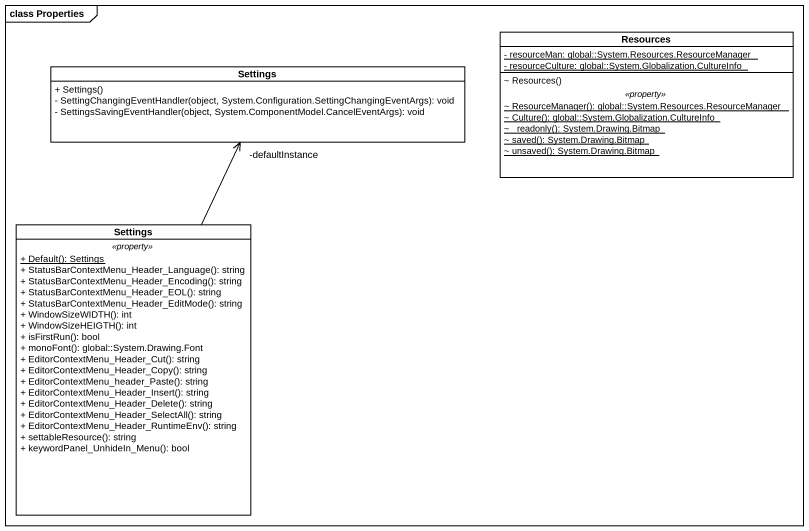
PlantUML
@startuml
mainframe class Properties
hide circle
hide empty members
skinparam classAttributeIconSize 0
class Resources {
  {static} - resourceMan: global::System.Resources.ResourceManager
  {static} - resourceCulture: global::System.Globalization.CultureInfo
  --
  ~ Resources()
  .. <<property>> ..
  {static} ~ ResourceManager(): global::System.Resources.ResourceManager
  {static} ~ Culture(): global::System.Globalization.CultureInfo
  {static} ~ _readonly(): System.Drawing.Bitmap
  {static} ~ saved(): System.Drawing.Bitmap
  {static} ~ unsaved(): System.Drawing.Bitmap
}
class Settings {
  + Settings()
  - SettingChangingEventHandler(object, System.Configuration.SettingChangingEventArgs): void
  - SettingsSavingEventHandler(object, System.ComponentModel.CancelEventArgs): void
}
class "Settings" as Settings_2 {
  .. <<property>> ..
  {static} + Default(): Settings
  + StatusBarContextMenu_Header_Language(): string
  + StatusBarContextMenu_Header_Encoding(): string
  + StatusBarContextMenu_Header_EOL(): string
  + StatusBarContextMenu_Header_EditMode(): string
  + WindowSizeWIDTH(): int
  + WindowSizeHEIGTH(): int
  + isFirstRun(): bool
  + monoFont(): global::System.Drawing.Font
  + EditorContextMenu_Header_Cut(): string
  + EditorContextMenu_Header_Copy(): string
  + EditorContextMenu_header_Paste(): string
  + EditorContextMenu_Header_Insert(): string
  + EditorContextMenu_Header_Delete(): string
  + EditorContextMenu_Header_SelectAll(): string
  + EditorContextMenu_Header_RuntimeEnv(): string
  + settableResource(): string
  + keywordPanel_UnhideIn_Menu(): bool
}
Settings_2 -up-> "-defaultInstance" Settings
@enduml
